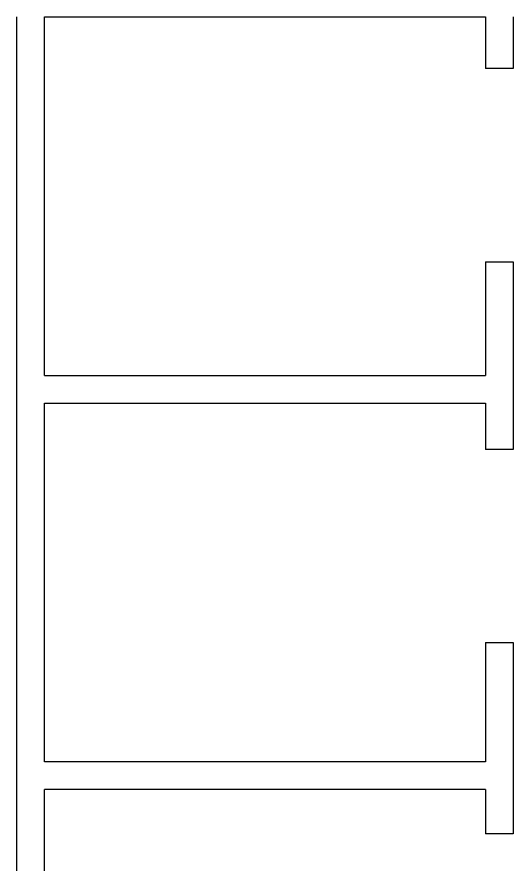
# Model space of a CAD drawing. Header units: metres. Extents: x -355 to 973, y -73 to 238.
# Drawn here: x 837.227 to 839.027, y 201.183 to 204.254 of the extents above; entities that cross this region are included whole.
import ezdxf

# ---------------------------------------------------------------- set-up
doc = ezdxf.new("R2010")
doc.units = ezdxf.units.M
doc.header["$LTSCALE"] = 3
doc.header["$MEASUREMENT"] = 0

msp = doc.modelspace()

# ---------------------------------------------------------------- linework, layer by layer
for p, q in [((837.2269, 195.8541), (837.2269, 204.2541)), ((837.3269, 202.9541), (837.3269, 204.2541)), ((838.9269, 204.2541), (838.9269, 204.0666)), ((839.0269, 204.2541), (839.0269, 204.0666)), ((839.0269, 204.0666), (838.9269, 204.0666)), ((838.9269, 203.3666), (838.9269, 202.9541)), ((838.9269, 203.3666), (839.0269, 203.3666)), ((839.0269, 203.3666), (839.0269, 202.6863)), ((837.3269, 202.9541), (838.9269, 202.9541)), ((837.3269, 201.5541), (837.3269, 202.8541)), ((837.3269, 202.8541), (838.9269, 202.8541)), ((838.9269, 202.8541), (838.9269, 202.6863)), ((839.0269, 202.8541), (839.0269, 202.6863)), ((839.0269, 202.6863), (838.9269, 202.6863)), ((838.9269, 201.9863), (838.9269, 201.5541)), ((838.9269, 201.9863), (839.0269, 201.9863)), ((839.0269, 201.9863), (839.0269, 201.2925)), ((839.0269, 201.9863), (839.0269, 201.4541)), ((838.9269, 201.5541), (837.3269, 201.5541)), ((837.3269, 200.1541), (837.3269, 201.4541)), ((838.9269, 201.4541), (837.3269, 201.4541)), ((838.9269, 201.4541), (838.9269, 201.2925)), ((839.0269, 201.2925), (838.9269, 201.2925))]:
    msp.add_line(p, q)
msp.add_lwpolyline([(837.3269, 204.2541), (838.9269, 204.2541)])

doc.saveas('drawing.dxf')
